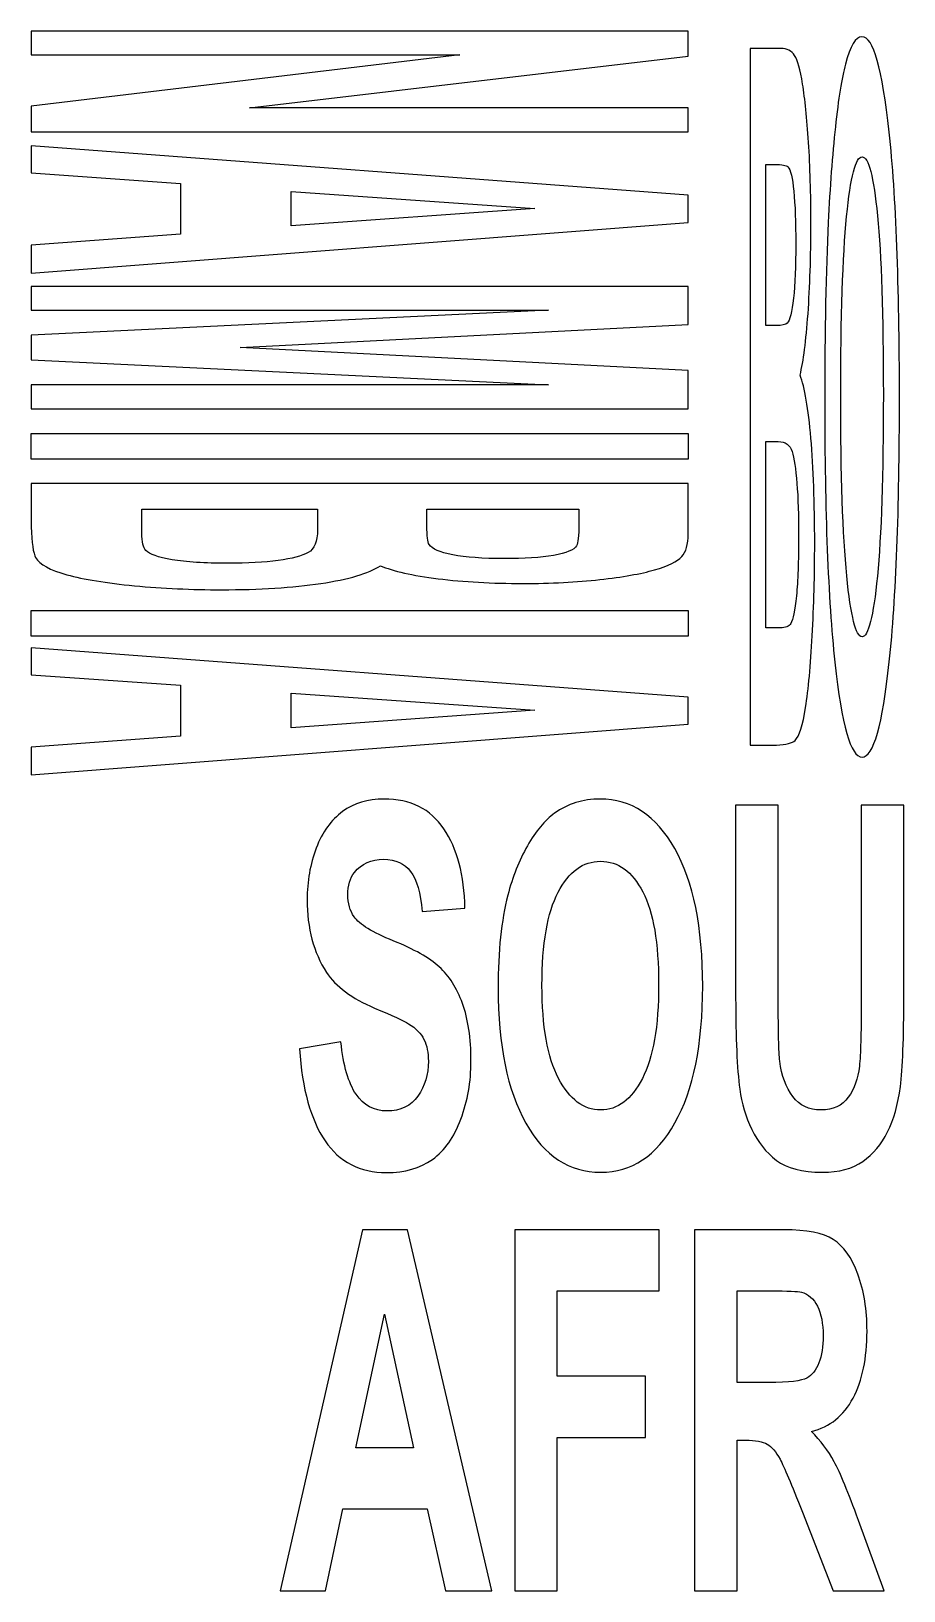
# Model space of a CAD drawing. Header units: centimetres. Extents: x -12.1 to 12.1, y -5 to 6.2.
# Drawn here: x -1.392 to -0.659, y -3.211 to -1.901 of the extents above; entities that cross this region are included whole.
import ezdxf

# ---------------------------------------------------------------- set-up
doc = ezdxf.new("R2010")
doc.units = ezdxf.units.CM
doc.header["$MEASUREMENT"] = 0
doc.layers.add('Layer 1', color=7, linetype='Continuous')

msp = doc.modelspace()

# ---------------------------------------------------------------- linework, layer by layer
at = {"layer": 'Layer 1', "color": 250}
for points, knots in [([(-1.39214, -1.90076), (-1.39214, -1.90076), (-0.8399, -1.90076), (-0.8399, -1.90076), (-0.8399, -1.90076), (-0.8399, -1.90076), (-0.8399, -1.92167), (-0.8399, -1.92167), (-0.8399, -1.92167), (-0.8399, -1.92167), (-1.20869, -1.96526), (-1.20869, -1.96526), (-1.20869, -1.96526), (-1.20869, -1.96526), (-0.8399, -1.96526), (-0.8399, -1.96526), (-0.8399, -1.96526), (-0.8399, -1.96526), (-0.8399, -1.98523), (-0.8399, -1.98523), (-0.8399, -1.98523), (-0.8399, -1.98523), (-1.39214, -1.98523), (-1.39214, -1.98523), (-1.39214, -1.98523), (-1.39214, -1.98523), (-1.39214, -1.96366), (-1.39214, -1.96366), (-1.39214, -1.96366), (-1.39214, -1.96366), (-1.032, -1.92074), (-1.032, -1.92074), (-1.032, -1.92074), (-1.032, -1.92074), (-1.39214, -1.92074), (-1.39214, -1.92074), (-1.39214, -1.92074), (-1.39214, -1.92074), (-1.39214, -1.90076), (-1.39214, -1.90076)], [0, 0, 0, 0, 0.0909091, 0.0909091, 0.0909091, 0.0909091, 0.1818182, 0.1818182, 0.1818182, 0.1818182, 0.2727273, 0.2727273, 0.2727273, 0.2727273, 0.3636364, 0.3636364, 0.3636364, 0.3636364, 0.4545455, 0.4545455, 0.4545455, 0.4545455, 0.5454545, 0.5454545, 0.5454545, 0.5454545, 0.6363636, 0.6363636, 0.6363636, 0.6363636, 0.7272727, 0.7272727, 0.7272727, 0.7272727, 0.8181818, 0.8181818, 0.8181818, 0.8181818, 1, 1, 1, 1]), ([(-0.7252, -2.21143), (-0.7252, -2.15188), (-0.72421, -2.10185), (-0.72223, -2.0614), (-0.72223, -2.0614), (-0.7208, -2.03161), (-0.7188, -2.00485), (-0.71621, -1.98112), (-0.71621, -1.98112), (-0.71371, -1.95751), (-0.71087, -1.93993), (-0.70785, -1.92851), (-0.70785, -1.92851), (-0.70383, -1.91302), (-0.69914, -1.90536), (-0.69387, -1.90536), (-0.69387, -1.90536), (-0.68435, -1.90536), (-0.67672, -1.93209), (-0.67101, -1.98556), (-0.67101, -1.98556), (-0.66524, -2.03904), (-0.6624, -2.11341), (-0.6624, -2.20866), (-0.6624, -2.20866), (-0.6624, -2.30312), (-0.66524, -2.37699), (-0.67092, -2.43034), (-0.67092, -2.43034), (-0.6766, -2.48369), (-0.68417, -2.51036), (-0.69373, -2.51036), (-0.69373, -2.51036), (-0.70336, -2.51036), (-0.711, -2.48384), (-0.71667, -2.43075), (-0.71667, -2.43075), (-0.72235, -2.37767), (-0.7252, -2.30458), (-0.7252, -2.21143)], [0, 0, 0, 0, 0.0909091, 0.0909091, 0.0909091, 0.0909091, 0.1818182, 0.1818182, 0.1818182, 0.1818182, 0.2727273, 0.2727273, 0.2727273, 0.2727273, 0.3636364, 0.3636364, 0.3636364, 0.3636364, 0.4545455, 0.4545455, 0.4545455, 0.4545455, 0.5454545, 0.5454545, 0.5454545, 0.5454545, 0.6363636, 0.6363636, 0.6363636, 0.6363636, 0.7272727, 0.7272727, 0.7272727, 0.7272727, 0.8181818, 0.8181818, 0.8181818, 0.8181818, 1, 1, 1, 1]), ([(-0.78787, -1.91532), (-0.78787, -1.91532), (-0.76198, -1.91532), (-0.76198, -1.91532), (-0.76198, -1.91532), (-0.75686, -1.91532), (-0.75301, -1.91724), (-0.75054, -1.92112), (-0.75054, -1.92112), (-0.748, -1.92495), (-0.74576, -1.93299), (-0.74375, -1.94523), (-0.74375, -1.94523), (-0.74177, -1.95751), (-0.74011, -1.97379), (-0.73877, -1.99414), (-0.73877, -1.99414), (-0.73746, -2.0145), (-0.73679, -2.03729), (-0.73679, -2.06258), (-0.73679, -2.06258), (-0.73679, -2.09), (-0.73763, -2.11513), (-0.73924, -2.13802), (-0.73924, -2.13802), (-0.7409, -2.16091), (-0.74308, -2.17808), (-0.74588, -2.1895), (-0.74588, -2.1895), (-0.74195, -2.1999), (-0.73892, -2.21757), (-0.73679, -2.24256), (-0.73679, -2.24256), (-0.73467, -2.26757), (-0.73362, -2.29701), (-0.73362, -2.33075), (-0.73362, -2.33075), (-0.73362, -2.35734), (-0.73432, -2.38326), (-0.73566, -2.40842), (-0.73566, -2.40842), (-0.73706, -2.43352), (-0.73892, -2.45361), (-0.74127, -2.46863), (-0.74127, -2.46863), (-0.74363, -2.48369), (-0.74657, -2.49295), (-0.75007, -2.49641), (-0.75007, -2.49641), (-0.75225, -2.49854), (-0.75749, -2.49988), (-0.76582, -2.5004), (-0.76582, -2.5004), (-0.76582, -2.5004), (-0.78787, -2.5004), (-0.78787, -2.5004), (-0.78787, -2.5004), (-0.78787, -2.5004), (-0.78787, -1.91532), (-0.78787, -1.91532)], [0, 0, 0, 0, 0.0625, 0.0625, 0.0625, 0.0625, 0.125, 0.125, 0.125, 0.125, 0.1875, 0.1875, 0.1875, 0.1875, 0.25, 0.25, 0.25, 0.25, 0.3125, 0.3125, 0.3125, 0.3125, 0.375, 0.375, 0.375, 0.375, 0.4375, 0.4375, 0.4375, 0.4375, 0.5, 0.5, 0.5, 0.5, 0.5625, 0.5625, 0.5625, 0.5625, 0.625, 0.625, 0.625, 0.625, 0.6875, 0.6875, 0.6875, 0.6875, 0.75, 0.75, 0.75, 0.75, 0.8125, 0.8125, 0.8125, 0.8125, 0.875, 0.875, 0.875, 0.875, 1, 1, 1, 1]), ([(-1.39214, -2.10392), (-1.39214, -2.10392), (-1.39214, -2.08051), (-1.39214, -2.08051), (-1.39214, -2.08051), (-1.39214, -2.08051), (-1.26673, -2.07125), (-1.26673, -2.07125), (-1.26673, -2.07125), (-1.26673, -2.07125), (-1.26673, -2.02868), (-1.26673, -2.02868), (-1.26673, -2.02868), (-1.26673, -2.02868), (-1.39214, -2.01985), (-1.39214, -2.01985), (-1.39214, -2.01985), (-1.39214, -2.01985), (-1.39214, -1.99711), (-1.39214, -1.99711), (-1.39214, -1.99711), (-1.39214, -1.99711), (-0.8399, -2.03858), (-0.8399, -2.03858), (-0.8399, -2.03858), (-0.8399, -2.03858), (-0.8399, -2.06129), (-0.8399, -2.06129), (-0.8399, -2.06129), (-0.8399, -2.06129), (-1.39214, -2.10392), (-1.39214, -2.10392)], [0, 0, 0, 0, 0.1111111, 0.1111111, 0.1111111, 0.1111111, 0.2222222, 0.2222222, 0.2222222, 0.2222222, 0.3333333, 0.3333333, 0.3333333, 0.3333333, 0.4444444, 0.4444444, 0.4444444, 0.4444444, 0.5555556, 0.5555556, 0.5555556, 0.5555556, 0.6666667, 0.6666667, 0.6666667, 0.6666667, 0.7777778, 0.7777778, 0.7777778, 0.7777778, 1, 1, 1, 1]), ([(-0.77479, -2.01266), (-0.77479, -2.01266), (-0.77479, -2.14797), (-0.77479, -2.14797), (-0.77479, -2.14797), (-0.77479, -2.14797), (-0.7662, -2.14797), (-0.7662, -2.14797), (-0.7662, -2.14797), (-0.76111, -2.14797), (-0.75796, -2.1473), (-0.75671, -2.146), (-0.75671, -2.146), (-0.75447, -2.14358), (-0.75272, -2.13659), (-0.75144, -2.12504), (-0.75144, -2.12504), (-0.75016, -2.11345), (-0.74952, -2.09824), (-0.74952, -2.07932), (-0.74952, -2.07932), (-0.74952, -2.06123), (-0.75007, -2.04655), (-0.75118, -2.03525), (-0.75118, -2.03525), (-0.75229, -2.02393), (-0.75391, -2.01709), (-0.75613, -2.0147), (-0.75613, -2.0147), (-0.75738, -2.01339), (-0.76111, -2.01266), (-0.76728, -2.01266), (-0.76728, -2.01266), (-0.76728, -2.01266), (-0.77479, -2.01266), (-0.77479, -2.01266)], [0, 0, 0, 0, 0.1, 0.1, 0.1, 0.1, 0.2, 0.2, 0.2, 0.2, 0.3, 0.3, 0.3, 0.3, 0.4, 0.4, 0.4, 0.4, 0.5, 0.5, 0.5, 0.5, 0.6, 0.6, 0.6, 0.6, 0.7, 0.7, 0.7, 0.7, 0.8, 0.8, 0.8, 0.8, 1, 1, 1, 1]), ([(-0.71175, -2.20744), (-0.71175, -2.27371), (-0.71003, -2.32391), (-0.70666, -2.35812), (-0.70666, -2.35812), (-0.70328, -2.39229), (-0.699, -2.40937), (-0.69375, -2.40937), (-0.69375, -2.40937), (-0.68857, -2.40937), (-0.68426, -2.3924), (-0.68094, -2.3585), (-0.68094, -2.3585), (-0.67757, -2.32458), (-0.67591, -2.27371), (-0.67591, -2.20587), (-0.67591, -2.20587), (-0.67591, -2.1388), (-0.67754, -2.08881), (-0.68083, -2.05579), (-0.68083, -2.05579), (-0.68406, -2.02282), (-0.68836, -2.00632), (-0.69375, -2.00632), (-0.69375, -2.00632), (-0.69914, -2.00632), (-0.70348, -2.02303), (-0.7068, -2.05637), (-0.7068, -2.05637), (-0.71009, -2.08977), (-0.71175, -2.14015), (-0.71175, -2.20744)], [0, 0, 0, 0, 0.1111111, 0.1111111, 0.1111111, 0.1111111, 0.2222222, 0.2222222, 0.2222222, 0.2222222, 0.3333333, 0.3333333, 0.3333333, 0.3333333, 0.4444444, 0.4444444, 0.4444444, 0.4444444, 0.5555556, 0.5555556, 0.5555556, 0.5555556, 0.6666667, 0.6666667, 0.6666667, 0.6666667, 0.7777778, 0.7777778, 0.7777778, 0.7777778, 1, 1, 1, 1]), ([(-1.17364, -2.06435), (-1.17364, -2.06435), (-0.96873, -2.04967), (-0.96873, -2.04967), (-0.96873, -2.04967), (-0.96873, -2.04967), (-1.17364, -2.03532), (-1.17364, -2.03532), (-1.17364, -2.03532), (-1.17364, -2.03532), (-1.17364, -2.06435), (-1.17364, -2.06435)], [0, 0, 0, 0, 0.25, 0.25, 0.25, 0.25, 0.5, 0.5, 0.5, 0.5, 1, 1, 1, 1]), ([(-1.39214, -2.11505), (-1.39214, -2.11505), (-0.8399, -2.11505), (-0.8399, -2.11505), (-0.8399, -2.11505), (-0.8399, -2.11505), (-0.8399, -2.14722), (-0.8399, -2.14722), (-0.8399, -2.14722), (-0.8399, -2.14722), (-1.21658, -2.16653), (-1.21658, -2.16653), (-1.21658, -2.16653), (-1.21658, -2.16653), (-0.8399, -2.18563), (-0.8399, -2.18563), (-0.8399, -2.18563), (-0.8399, -2.18563), (-0.8399, -2.21786), (-0.8399, -2.21786), (-0.8399, -2.21786), (-0.8399, -2.21786), (-1.39214, -2.21786), (-1.39214, -2.21786), (-1.39214, -2.21786), (-1.39214, -2.21786), (-1.39214, -2.19789), (-1.39214, -2.19789), (-1.39214, -2.19789), (-1.39214, -2.19789), (-0.95743, -2.19789), (-0.95743, -2.19789), (-0.95743, -2.19789), (-0.95743, -2.19789), (-1.39214, -2.17675), (-1.39214, -2.17675), (-1.39214, -2.17675), (-1.39214, -2.17675), (-1.39214, -2.15607), (-1.39214, -2.15607), (-1.39214, -2.15607), (-1.39214, -2.15607), (-0.95743, -2.13502), (-0.95743, -2.13502), (-0.95743, -2.13502), (-0.95743, -2.13502), (-1.39214, -2.13502), (-1.39214, -2.13502), (-1.39214, -2.13502), (-1.39214, -2.13502), (-1.39214, -2.11505), (-1.39214, -2.11505)], [0, 0, 0, 0, 0.0714286, 0.0714286, 0.0714286, 0.0714286, 0.1428571, 0.1428571, 0.1428571, 0.1428571, 0.2142857, 0.2142857, 0.2142857, 0.2142857, 0.2857143, 0.2857143, 0.2857143, 0.2857143, 0.3571429, 0.3571429, 0.3571429, 0.3571429, 0.4285714, 0.4285714, 0.4285714, 0.4285714, 0.5, 0.5, 0.5, 0.5, 0.5714286, 0.5714286, 0.5714286, 0.5714286, 0.6428571, 0.6428571, 0.6428571, 0.6428571, 0.7142857, 0.7142857, 0.7142857, 0.7142857, 0.7857143, 0.7857143, 0.7857143, 0.7857143, 0.8571429, 0.8571429, 0.8571429, 0.8571429, 1, 1, 1, 1]), ([(-1.39214, -2.26006), (-1.39214, -2.26006), (-0.83989, -2.26006), (-0.83989, -2.26006), (-0.83989, -2.26006), (-0.83989, -2.26006), (-0.83989, -2.2386), (-0.83989, -2.2386), (-0.83989, -2.2386), (-0.83989, -2.2386), (-1.39214, -2.2386), (-1.39214, -2.2386), (-1.39214, -2.2386), (-1.39214, -2.2386), (-1.39214, -2.26006), (-1.39214, -2.26006)], [0, 0, 0, 0, 0.2, 0.2, 0.2, 0.2, 0.4, 0.4, 0.4, 0.4, 0.6, 0.6, 0.6, 0.6, 1, 1, 1, 1]), ([(-0.77479, -2.24538), (-0.77479, -2.24538), (-0.77479, -2.40181), (-0.77479, -2.40181), (-0.77479, -2.40181), (-0.77479, -2.40181), (-0.76268, -2.40181), (-0.76268, -2.40181), (-0.76268, -2.40181), (-0.75799, -2.40181), (-0.75499, -2.40064), (-0.75371, -2.39822), (-0.75371, -2.39822), (-0.75176, -2.395), (-0.75019, -2.38728), (-0.74897, -2.37487), (-0.74897, -2.37487), (-0.74775, -2.3625), (-0.74713, -2.34592), (-0.74713, -2.3252), (-0.74713, -2.3252), (-0.74713, -2.30761), (-0.7476, -2.2927), (-0.74855, -2.28049), (-0.74855, -2.28049), (-0.74949, -2.26827), (-0.75086, -2.25936), (-0.75261, -2.25373), (-0.75261, -2.25373), (-0.75441, -2.24815), (-0.75829, -2.24538), (-0.76422, -2.24538), (-0.76422, -2.24538), (-0.76422, -2.24538), (-0.77479, -2.24538), (-0.77479, -2.24538)], [0, 0, 0, 0, 0.1, 0.1, 0.1, 0.1, 0.2, 0.2, 0.2, 0.2, 0.3, 0.3, 0.3, 0.3, 0.4, 0.4, 0.4, 0.4, 0.5, 0.5, 0.5, 0.5, 0.6, 0.6, 0.6, 0.6, 0.7, 0.7, 0.7, 0.7, 0.8, 0.8, 0.8, 0.8, 1, 1, 1, 1]), ([(-0.8399, -2.28064), (-0.8399, -2.28064), (-0.8399, -2.32318), (-0.8399, -2.32318), (-0.8399, -2.32318), (-0.8399, -2.33163), (-0.84171, -2.33792), (-0.84535, -2.34205), (-0.84535, -2.34205), (-0.84902, -2.34619), (-0.85662, -2.34989), (-0.86815, -2.35318), (-0.86815, -2.35318), (-0.8797, -2.35644), (-0.89508, -2.35921), (-0.9143, -2.36136), (-0.9143, -2.36136), (-0.93349, -2.36349), (-0.95507, -2.3646), (-0.97889, -2.3646), (-0.97889, -2.3646), (-1.00477, -2.3646), (-1.0285, -2.36325), (-1.05009, -2.3606), (-1.05009, -2.3606), (-1.07169, -2.35789), (-1.08791, -2.35425), (-1.09868, -2.34966), (-1.09868, -2.34966), (-1.10849, -2.35615), (-1.12521, -2.36113), (-1.14877, -2.3646), (-1.14877, -2.3646), (-1.17238, -2.36809), (-1.20016, -2.36984), (-1.23205, -2.36984), (-1.23205, -2.36984), (-1.25718, -2.36984), (-1.28158, -2.3687), (-1.30531, -2.36649), (-1.30531, -2.36649), (-1.32905, -2.36422), (-1.348, -2.36115), (-1.36218, -2.35722), (-1.36218, -2.35722), (-1.37639, -2.35335), (-1.3851, -2.34852), (-1.38836, -2.34284), (-1.38836, -2.34284), (-1.3904, -2.33926), (-1.39164, -2.33058), (-1.39214, -2.3169), (-1.39214, -2.3169), (-1.39214, -2.3169), (-1.39214, -2.28064), (-1.39214, -2.28064), (-1.39214, -2.28064), (-1.39214, -2.28064), (-0.8399, -2.28064), (-0.8399, -2.28064)], [0, 0, 0, 0, 0.0625, 0.0625, 0.0625, 0.0625, 0.125, 0.125, 0.125, 0.125, 0.1875, 0.1875, 0.1875, 0.1875, 0.25, 0.25, 0.25, 0.25, 0.3125, 0.3125, 0.3125, 0.3125, 0.375, 0.375, 0.375, 0.375, 0.4375, 0.4375, 0.4375, 0.4375, 0.5, 0.5, 0.5, 0.5, 0.5625, 0.5625, 0.5625, 0.5625, 0.625, 0.625, 0.625, 0.625, 0.6875, 0.6875, 0.6875, 0.6875, 0.75, 0.75, 0.75, 0.75, 0.8125, 0.8125, 0.8125, 0.8125, 0.875, 0.875, 0.875, 0.875, 1, 1, 1, 1]), ([(-1.15145, -2.30216), (-1.15145, -2.30216), (-1.29911, -2.30216), (-1.29911, -2.30216), (-1.29911, -2.30216), (-1.29911, -2.30216), (-1.29911, -2.32202), (-1.29911, -2.32202), (-1.29911, -2.32202), (-1.29911, -2.32982), (-1.29794, -2.33472), (-1.29573, -2.33679), (-1.29573, -2.33679), (-1.2927, -2.34001), (-1.28536, -2.34261), (-1.27368, -2.34462), (-1.27368, -2.34462), (-1.26198, -2.34659), (-1.24635, -2.34758), (-1.22678, -2.34758), (-1.22678, -2.34758), (-1.21018, -2.34758), (-1.19614, -2.34683), (-1.18458, -2.34531), (-1.18458, -2.34531), (-1.17302, -2.34375), (-1.16461, -2.3415), (-1.15934, -2.33856), (-1.15934, -2.33856), (-1.1541, -2.33565), (-1.15145, -2.32927), (-1.15145, -2.31949), (-1.15145, -2.31949), (-1.15145, -2.31949), (-1.15145, -2.30216), (-1.15145, -2.30216)], [0, 0, 0, 0, 0.1, 0.1, 0.1, 0.1, 0.2, 0.2, 0.2, 0.2, 0.3, 0.3, 0.3, 0.3, 0.4, 0.4, 0.4, 0.4, 0.5, 0.5, 0.5, 0.5, 0.6, 0.6, 0.6, 0.6, 0.7, 0.7, 0.7, 0.7, 0.8, 0.8, 0.8, 0.8, 1, 1, 1, 1]), ([(-0.93183, -2.30216), (-0.93183, -2.30216), (-1.05952, -2.30216), (-1.05952, -2.30216), (-1.05952, -2.30216), (-1.05952, -2.30216), (-1.05952, -2.31619), (-1.05952, -2.31619), (-1.05952, -2.31619), (-1.05952, -2.32461), (-1.0589, -2.32982), (-1.05762, -2.33184), (-1.05762, -2.33184), (-1.05539, -2.33553), (-1.04877, -2.33845), (-1.03785, -2.34051), (-1.03785, -2.34051), (-1.02693, -2.34264), (-1.01258, -2.34369), (-0.9947, -2.34369), (-0.9947, -2.34369), (-0.97763, -2.34369), (-0.96375, -2.34281), (-0.95312, -2.34098), (-0.95312, -2.34098), (-0.9424, -2.33914), (-0.93597, -2.33647), (-0.9337, -2.33285), (-0.9337, -2.33285), (-0.93244, -2.33073), (-0.93183, -2.32461), (-0.93183, -2.31448), (-0.93183, -2.31448), (-0.93183, -2.31448), (-0.93183, -2.30216), (-0.93183, -2.30216)], [0, 0, 0, 0, 0.1, 0.1, 0.1, 0.1, 0.2, 0.2, 0.2, 0.2, 0.3, 0.3, 0.3, 0.3, 0.4, 0.4, 0.4, 0.4, 0.5, 0.5, 0.5, 0.5, 0.6, 0.6, 0.6, 0.6, 0.7, 0.7, 0.7, 0.7, 0.8, 0.8, 0.8, 0.8, 1, 1, 1, 1]), ([(-1.39214, -2.40882), (-1.39214, -2.40882), (-0.83989, -2.40882), (-0.83989, -2.40882), (-0.83989, -2.40882), (-0.83989, -2.40882), (-0.83989, -2.38734), (-0.83989, -2.38734), (-0.83989, -2.38734), (-0.83989, -2.38734), (-1.39214, -2.38734), (-1.39214, -2.38734), (-1.39214, -2.38734), (-1.39214, -2.38734), (-1.39214, -2.40882), (-1.39214, -2.40882)], [0, 0, 0, 0, 0.2, 0.2, 0.2, 0.2, 0.4, 0.4, 0.4, 0.4, 0.6, 0.6, 0.6, 0.6, 1, 1, 1, 1]), ([(-1.39214, -2.52535), (-1.39214, -2.52535), (-1.39214, -2.50192), (-1.39214, -2.50192), (-1.39214, -2.50192), (-1.39214, -2.50192), (-1.26673, -2.49268), (-1.26673, -2.49268), (-1.26673, -2.49268), (-1.26673, -2.49268), (-1.26673, -2.45012), (-1.26673, -2.45012), (-1.26673, -2.45012), (-1.26673, -2.45012), (-1.39214, -2.44129), (-1.39214, -2.44129), (-1.39214, -2.44129), (-1.39214, -2.44129), (-1.39214, -2.4185), (-1.39214, -2.4185), (-1.39214, -2.4185), (-1.39214, -2.4185), (-0.8399, -2.45999), (-0.8399, -2.45999), (-0.8399, -2.45999), (-0.8399, -2.45999), (-0.8399, -2.4827), (-0.8399, -2.4827), (-0.8399, -2.4827), (-0.8399, -2.4827), (-1.39214, -2.52535), (-1.39214, -2.52535)], [0, 0, 0, 0, 0.1111111, 0.1111111, 0.1111111, 0.1111111, 0.2222222, 0.2222222, 0.2222222, 0.2222222, 0.3333333, 0.3333333, 0.3333333, 0.3333333, 0.4444444, 0.4444444, 0.4444444, 0.4444444, 0.5555556, 0.5555556, 0.5555556, 0.5555556, 0.6666667, 0.6666667, 0.6666667, 0.6666667, 0.7777778, 0.7777778, 0.7777778, 0.7777778, 1, 1, 1, 1]), ([(-1.17364, -2.48576), (-1.17364, -2.48576), (-0.96873, -2.47108), (-0.96873, -2.47108), (-0.96873, -2.47108), (-0.96873, -2.47108), (-1.17364, -2.45673), (-1.17364, -2.45673), (-1.17364, -2.45673), (-1.17364, -2.45673), (-1.17364, -2.48576), (-1.17364, -2.48576)], [0, 0, 0, 0, 0.25, 0.25, 0.25, 0.25, 0.5, 0.5, 0.5, 0.5, 1, 1, 1, 1]), ([(-1.16664, -2.75531), (-1.16664, -2.75531), (-1.13185, -2.74951), (-1.13185, -2.74951), (-1.13185, -2.74951), (-1.12969, -2.76949), (-1.12547, -2.78414), (-1.11909, -2.79354), (-1.11909, -2.79354), (-1.11266, -2.80292), (-1.10398, -2.80758), (-1.09315, -2.80758), (-1.09315, -2.80758), (-1.08159, -2.80758), (-1.07294, -2.80345), (-1.06709, -2.79508), (-1.06709, -2.79508), (-1.06124, -2.7867), (-1.05829, -2.77697), (-1.05829, -2.76585), (-1.05829, -2.76585), (-1.05829, -2.75863), (-1.05952, -2.75254), (-1.06199, -2.74756), (-1.06199, -2.74756), (-1.06444, -2.7425), (-1.06877, -2.73813), (-1.07487, -2.7344), (-1.07487, -2.7344), (-1.07906, -2.7319), (-1.08861, -2.7275), (-1.10352, -2.72115), (-1.10352, -2.72115), (-1.12273, -2.71303), (-1.13619, -2.70304), (-1.14396, -2.69116), (-1.14396, -2.69116), (-1.15479, -2.67447), (-1.16021, -2.65418), (-1.16021, -2.63016), (-1.16021, -2.63016), (-1.16021, -2.61472), (-1.15768, -2.60031), (-1.15255, -2.58683), (-1.15255, -2.58683), (-1.14743, -2.5734), (-1.14006, -2.56318), (-1.13045, -2.55611), (-1.13045, -2.55611), (-1.12078, -2.54909), (-1.1092, -2.54559), (-1.09557, -2.54559), (-1.09557, -2.54559), (-1.07329, -2.54559), (-1.05655, -2.55392), (-1.04531, -2.57061), (-1.04531, -2.57061), (-1.03407, -2.58733), (-1.02816, -2.60957), (-1.0276, -2.63738), (-1.0276, -2.63738), (-1.0276, -2.63738), (-1.06342, -2.64009), (-1.06342, -2.64009), (-1.06342, -2.64009), (-1.06494, -2.62454), (-1.06822, -2.61333), (-1.07323, -2.60648), (-1.07323, -2.60648), (-1.07827, -2.59967), (-1.08584, -2.59623), (-1.09591, -2.59623), (-1.09591, -2.59623), (-1.10631, -2.59623), (-1.11444, -2.59991), (-1.12035, -2.60721), (-1.12035, -2.60721), (-1.12414, -2.6119), (-1.12603, -2.61819), (-1.12603, -2.62605), (-1.12603, -2.62605), (-1.12603, -2.63321), (-1.12425, -2.63933), (-1.12069, -2.64445), (-1.12069, -2.64445), (-1.11615, -2.65089), (-1.10523, -2.6577), (-1.08779, -2.66469), (-1.08779, -2.66469), (-1.07041, -2.67171), (-1.05751, -2.67899), (-1.04918, -2.68653), (-1.04918, -2.68653), (-1.04085, -2.69404), (-1.0343, -2.7043), (-1.02961, -2.71734), (-1.02961, -2.71734), (-1.0249, -2.73039), (-1.02248, -2.74646), (-1.02248, -2.76562), (-1.02248, -2.76562), (-1.02248, -2.78297), (-1.02533, -2.79928), (-1.03098, -2.81442), (-1.03098, -2.81442), (-1.03663, -2.82956), (-1.04461, -2.84086), (-1.05492, -2.84826), (-1.05492, -2.84826), (-1.06525, -2.85563), (-1.07809, -2.85929), (-1.09347, -2.85929), (-1.09347, -2.85929), (-1.11589, -2.85929), (-1.1331, -2.85044), (-1.14513, -2.83271), (-1.14513, -2.83271), (-1.15715, -2.81503), (-1.16435, -2.78917), (-1.16664, -2.75531)], [0, 0, 0, 0, 0.0322581, 0.0322581, 0.0322581, 0.0322581, 0.0645161, 0.0645161, 0.0645161, 0.0645161, 0.0967742, 0.0967742, 0.0967742, 0.0967742, 0.1290323, 0.1290323, 0.1290323, 0.1290323, 0.1612903, 0.1612903, 0.1612903, 0.1612903, 0.1935484, 0.1935484, 0.1935484, 0.1935484, 0.2258065, 0.2258065, 0.2258065, 0.2258065, 0.2580645, 0.2580645, 0.2580645, 0.2580645, 0.2903226, 0.2903226, 0.2903226, 0.2903226, 0.3225806, 0.3225806, 0.3225806, 0.3225806, 0.3548387, 0.3548387, 0.3548387, 0.3548387, 0.3870968, 0.3870968, 0.3870968, 0.3870968, 0.4193548, 0.4193548, 0.4193548, 0.4193548, 0.4516129, 0.4516129, 0.4516129, 0.4516129, 0.483871, 0.483871, 0.483871, 0.483871, 0.516129, 0.516129, 0.516129, 0.516129, 0.5483871, 0.5483871, 0.5483871, 0.5483871, 0.5806452, 0.5806452, 0.5806452, 0.5806452, 0.6129032, 0.6129032, 0.6129032, 0.6129032, 0.6451613, 0.6451613, 0.6451613, 0.6451613, 0.6774194, 0.6774194, 0.6774194, 0.6774194, 0.7096774, 0.7096774, 0.7096774, 0.7096774, 0.7419355, 0.7419355, 0.7419355, 0.7419355, 0.7741935, 0.7741935, 0.7741935, 0.7741935, 0.8064516, 0.8064516, 0.8064516, 0.8064516, 0.8387097, 0.8387097, 0.8387097, 0.8387097, 0.8709677, 0.8709677, 0.8709677, 0.8709677, 0.9032258, 0.9032258, 0.9032258, 0.9032258, 0.9354839, 0.9354839, 0.9354839, 0.9354839, 1, 1, 1, 1]), ([(-0.9997, -2.70418), (-0.9997, -2.67331), (-0.99697, -2.64737), (-0.99158, -2.62646), (-0.99158, -2.62646), (-0.98756, -2.61102), (-0.98203, -2.59717), (-0.97507, -2.58487), (-0.97507, -2.58487), (-0.96808, -2.57262), (-0.96049, -2.56353), (-0.95218, -2.55756), (-0.95218, -2.55756), (-0.94115, -2.54961), (-0.92842, -2.54559), (-0.91398, -2.54559), (-0.91398, -2.54559), (-0.8878, -2.54559), (-0.86693, -2.55946), (-0.85126, -2.58714), (-0.85126, -2.58714), (-0.83562, -2.61487), (-0.82773, -2.65339), (-0.82773, -2.70278), (-0.82773, -2.70278), (-0.82773, -2.7517), (-0.83554, -2.78999), (-0.85109, -2.81763), (-0.85109, -2.81763), (-0.86664, -2.84526), (-0.88742, -2.85909), (-0.91349, -2.85909), (-0.91349, -2.85909), (-0.93984, -2.85909), (-0.9608, -2.84532), (-0.97635, -2.81786), (-0.97635, -2.81786), (-0.99194, -2.79028), (-0.9997, -2.75248), (-0.9997, -2.70418)], [0, 0, 0, 0, 0.0909091, 0.0909091, 0.0909091, 0.0909091, 0.1818182, 0.1818182, 0.1818182, 0.1818182, 0.2727273, 0.2727273, 0.2727273, 0.2727273, 0.3636364, 0.3636364, 0.3636364, 0.3636364, 0.4545455, 0.4545455, 0.4545455, 0.4545455, 0.5454545, 0.5454545, 0.5454545, 0.5454545, 0.6363636, 0.6363636, 0.6363636, 0.6363636, 0.7272727, 0.7272727, 0.7272727, 0.7272727, 0.8181818, 0.8181818, 0.8181818, 0.8181818, 1, 1, 1, 1]), ([(-0.80004, -2.55078), (-0.80004, -2.55078), (-0.76422, -2.55078), (-0.76422, -2.55078), (-0.76422, -2.55078), (-0.76422, -2.55078), (-0.76422, -2.71492), (-0.76422, -2.71492), (-0.76422, -2.71492), (-0.76422, -2.74101), (-0.76384, -2.75787), (-0.76294, -2.76562), (-0.76294, -2.76562), (-0.7614, -2.77802), (-0.75776, -2.78799), (-0.752, -2.7955), (-0.752, -2.7955), (-0.74626, -2.80301), (-0.73837, -2.80676), (-0.72832, -2.80676), (-0.72832, -2.80676), (-0.71821, -2.80676), (-0.71056, -2.80321), (-0.70538, -2.79611), (-0.70538, -2.79611), (-0.70025, -2.78903), (-0.69713, -2.78029), (-0.69606, -2.76996), (-0.69606, -2.76996), (-0.69503, -2.75965), (-0.69451, -2.74247), (-0.69451, -2.71848), (-0.69451, -2.71848), (-0.69451, -2.71848), (-0.69451, -2.55078), (-0.69451, -2.55078), (-0.69451, -2.55078), (-0.69451, -2.55078), (-0.6587, -2.55078), (-0.6587, -2.55078), (-0.6587, -2.55078), (-0.6587, -2.55078), (-0.6587, -2.71003), (-0.6587, -2.71003), (-0.6587, -2.71003), (-0.6587, -2.74637), (-0.65969, -2.77211), (-0.66164, -2.78714), (-0.66164, -2.78714), (-0.66353, -2.80217), (-0.66711, -2.81486), (-0.67233, -2.82519), (-0.67233, -2.82519), (-0.67751, -2.8355), (-0.68447, -2.84378), (-0.69318, -2.84989), (-0.69318, -2.84989), (-0.70188, -2.85603), (-0.71323, -2.85909), (-0.72727, -2.85909), (-0.72727, -2.85909), (-0.74416, -2.85909), (-0.75703, -2.85574), (-0.7658, -2.84907), (-0.7658, -2.84907), (-0.77453, -2.84237), (-0.78143, -2.8337), (-0.7865, -2.82301), (-0.7865, -2.82301), (-0.79159, -2.81233), (-0.79498, -2.80108), (-0.79658, -2.78938), (-0.79658, -2.78938), (-0.7989, -2.77202), (-0.80004, -2.74637), (-0.80004, -2.71251), (-0.80004, -2.71251), (-0.80004, -2.71251), (-0.80004, -2.55078), (-0.80004, -2.55078)], [0, 0, 0, 0, 0.047619, 0.047619, 0.047619, 0.047619, 0.0952381, 0.0952381, 0.0952381, 0.0952381, 0.1428571, 0.1428571, 0.1428571, 0.1428571, 0.1904762, 0.1904762, 0.1904762, 0.1904762, 0.2380952, 0.2380952, 0.2380952, 0.2380952, 0.2857143, 0.2857143, 0.2857143, 0.2857143, 0.3333333, 0.3333333, 0.3333333, 0.3333333, 0.3809524, 0.3809524, 0.3809524, 0.3809524, 0.4285714, 0.4285714, 0.4285714, 0.4285714, 0.4761905, 0.4761905, 0.4761905, 0.4761905, 0.5238095, 0.5238095, 0.5238095, 0.5238095, 0.5714286, 0.5714286, 0.5714286, 0.5714286, 0.6190476, 0.6190476, 0.6190476, 0.6190476, 0.6666667, 0.6666667, 0.6666667, 0.6666667, 0.7142857, 0.7142857, 0.7142857, 0.7142857, 0.7619048, 0.7619048, 0.7619048, 0.7619048, 0.8095238, 0.8095238, 0.8095238, 0.8095238, 0.8571429, 0.8571429, 0.8571429, 0.8571429, 0.9047619, 0.9047619, 0.9047619, 0.9047619, 1, 1, 1, 1]), ([(-0.96282, -2.70214), (-0.96282, -2.73647), (-0.95815, -2.7625), (-0.94889, -2.78021), (-0.94889, -2.78021), (-0.93961, -2.79791), (-0.92787, -2.80676), (-0.91357, -2.80676), (-0.91357, -2.80676), (-0.89933, -2.80676), (-0.8876, -2.79797), (-0.87846, -2.78044), (-0.87846, -2.78044), (-0.86935, -2.76283), (-0.86477, -2.73647), (-0.86477, -2.70129), (-0.86477, -2.70129), (-0.86477, -2.66656), (-0.86916, -2.64066), (-0.8781, -2.62355), (-0.8781, -2.62355), (-0.88698, -2.60645), (-0.89884, -2.59789), (-0.91357, -2.59789), (-0.91357, -2.59789), (-0.9284, -2.59789), (-0.94022, -2.6066), (-0.94925, -2.62389), (-0.94925, -2.62389), (-0.95827, -2.64116), (-0.96282, -2.66725), (-0.96282, -2.70214)], [0, 0, 0, 0, 0.1111111, 0.1111111, 0.1111111, 0.1111111, 0.2222222, 0.2222222, 0.2222222, 0.2222222, 0.3333333, 0.3333333, 0.3333333, 0.3333333, 0.4444444, 0.4444444, 0.4444444, 0.4444444, 0.5555556, 0.5555556, 0.5555556, 0.5555556, 0.6666667, 0.6666667, 0.6666667, 0.6666667, 0.7777778, 0.7777778, 0.7777778, 0.7777778, 1, 1, 1, 1]), ([(-1.00492, -3.21056), (-1.00492, -3.21056), (-1.04391, -3.21056), (-1.04391, -3.21056), (-1.04391, -3.21056), (-1.04391, -3.21056), (-1.0594, -3.14166), (-1.0594, -3.14166), (-1.0594, -3.14166), (-1.0594, -3.14166), (-1.13019, -3.14166), (-1.13019, -3.14166), (-1.13019, -3.14166), (-1.13019, -3.14166), (-1.14486, -3.21056), (-1.14486, -3.21056), (-1.14486, -3.21056), (-1.14486, -3.21056), (-1.18281, -3.21056), (-1.18281, -3.21056), (-1.18281, -3.21056), (-1.18281, -3.21056), (-1.11379, -2.9074), (-1.11379, -2.9074), (-1.11379, -2.9074), (-1.11379, -2.9074), (-1.07591, -2.9074), (-1.07591, -2.9074), (-1.07591, -2.9074), (-1.07591, -2.9074), (-1.00492, -3.21056), (-1.00492, -3.21056)], [0, 0, 0, 0, 0.1111111, 0.1111111, 0.1111111, 0.1111111, 0.2222222, 0.2222222, 0.2222222, 0.2222222, 0.3333333, 0.3333333, 0.3333333, 0.3333333, 0.4444444, 0.4444444, 0.4444444, 0.4444444, 0.5555556, 0.5555556, 0.5555556, 0.5555556, 0.6666667, 0.6666667, 0.6666667, 0.6666667, 0.7777778, 0.7777778, 0.7777778, 0.7777778, 1, 1, 1, 1]), ([(-0.98573, -3.21056), (-0.98573, -3.21056), (-0.98573, -2.9074), (-0.98573, -2.9074), (-0.98573, -2.9074), (-0.98573, -2.9074), (-0.86422, -2.9074), (-0.86422, -2.9074), (-0.86422, -2.9074), (-0.86422, -2.9074), (-0.86422, -2.95867), (-0.86422, -2.95867), (-0.86422, -2.95867), (-0.86422, -2.95867), (-0.94994, -2.95867), (-0.94994, -2.95867), (-0.94994, -2.95867), (-0.94994, -2.95867), (-0.94994, -3.03043), (-0.94994, -3.03043), (-0.94994, -3.03043), (-0.94994, -3.03043), (-0.87595, -3.03043), (-0.87595, -3.03043), (-0.87595, -3.03043), (-0.87595, -3.03043), (-0.87595, -3.08173), (-0.87595, -3.08173), (-0.87595, -3.08173), (-0.87595, -3.08173), (-0.94994, -3.08173), (-0.94994, -3.08173), (-0.94994, -3.08173), (-0.94994, -3.08173), (-0.94994, -3.21056), (-0.94994, -3.21056), (-0.94994, -3.21056), (-0.94994, -3.21056), (-0.98573, -3.21056), (-0.98573, -3.21056)], [0, 0, 0, 0, 0.0909091, 0.0909091, 0.0909091, 0.0909091, 0.1818182, 0.1818182, 0.1818182, 0.1818182, 0.2727273, 0.2727273, 0.2727273, 0.2727273, 0.3636364, 0.3636364, 0.3636364, 0.3636364, 0.4545455, 0.4545455, 0.4545455, 0.4545455, 0.5454545, 0.5454545, 0.5454545, 0.5454545, 0.6363636, 0.6363636, 0.6363636, 0.6363636, 0.7272727, 0.7272727, 0.7272727, 0.7272727, 0.8181818, 0.8181818, 0.8181818, 0.8181818, 1, 1, 1, 1]), ([(-0.83457, -3.21056), (-0.83457, -3.21056), (-0.83457, -2.9074), (-0.83457, -2.9074), (-0.83457, -2.9074), (-0.83457, -2.9074), (-0.75928, -2.9074), (-0.75928, -2.9074), (-0.75928, -2.9074), (-0.74032, -2.9074), (-0.72654, -2.91014), (-0.71798, -2.91552), (-0.71798, -2.91552), (-0.7094, -2.92103), (-0.70252, -2.93069), (-0.69737, -2.94464), (-0.69737, -2.94464), (-0.69221, -2.95853), (-0.68965, -2.97449), (-0.68965, -2.99237), (-0.68965, -2.99237), (-0.68965, -3.01514), (-0.69355, -3.03395), (-0.70136, -3.04871), (-0.70136, -3.04871), (-0.70919, -3.06353), (-0.72086, -3.07288), (-0.73641, -3.07675), (-0.73641, -3.07675), (-0.72869, -3.08444), (-0.72229, -3.09294), (-0.71725, -3.10217), (-0.71725, -3.10217), (-0.71222, -3.11143), (-0.7054, -3.12783), (-0.69687, -3.15144), (-0.69687, -3.15144), (-0.69687, -3.15144), (-0.67523, -3.21056), (-0.67523, -3.21056), (-0.67523, -3.21056), (-0.67523, -3.21056), (-0.71804, -3.21056), (-0.71804, -3.21056), (-0.71804, -3.21056), (-0.71804, -3.21056), (-0.74396, -3.14457), (-0.74396, -3.14457), (-0.74396, -3.14457), (-0.75313, -3.12102), (-0.75939, -3.10617), (-0.76277, -3.10002), (-0.76277, -3.10002), (-0.76614, -3.0939), (-0.76976, -3.08968), (-0.77354, -3.08741), (-0.77354, -3.08741), (-0.77733, -3.08511), (-0.78335, -3.084), (-0.79157, -3.084), (-0.79157, -3.084), (-0.79157, -3.084), (-0.79885, -3.084), (-0.79885, -3.084), (-0.79885, -3.084), (-0.79885, -3.084), (-0.79885, -3.21056), (-0.79885, -3.21056), (-0.79885, -3.21056), (-0.79885, -3.21056), (-0.83457, -3.21056), (-0.83457, -3.21056)], [0, 0, 0, 0, 0.0526316, 0.0526316, 0.0526316, 0.0526316, 0.1052632, 0.1052632, 0.1052632, 0.1052632, 0.1578947, 0.1578947, 0.1578947, 0.1578947, 0.2105263, 0.2105263, 0.2105263, 0.2105263, 0.2631579, 0.2631579, 0.2631579, 0.2631579, 0.3157895, 0.3157895, 0.3157895, 0.3157895, 0.3684211, 0.3684211, 0.3684211, 0.3684211, 0.4210526, 0.4210526, 0.4210526, 0.4210526, 0.4736842, 0.4736842, 0.4736842, 0.4736842, 0.5263158, 0.5263158, 0.5263158, 0.5263158, 0.5789474, 0.5789474, 0.5789474, 0.5789474, 0.6315789, 0.6315789, 0.6315789, 0.6315789, 0.6842105, 0.6842105, 0.6842105, 0.6842105, 0.7368421, 0.7368421, 0.7368421, 0.7368421, 0.7894737, 0.7894737, 0.7894737, 0.7894737, 0.8421053, 0.8421053, 0.8421053, 0.8421053, 0.8947368, 0.8947368, 0.8947368, 0.8947368, 1, 1, 1, 1]), ([(-0.79885, -3.03558), (-0.79885, -3.03558), (-0.77232, -3.03558), (-0.77232, -3.03558), (-0.77232, -3.03558), (-0.75517, -3.03558), (-0.74445, -3.03436), (-0.74017, -3.03185), (-0.74017, -3.03185), (-0.73589, -3.02938), (-0.73254, -3.02513), (-0.73012, -3.01907), (-0.73012, -3.01907), (-0.7277, -3.01301), (-0.72652, -3.00538), (-0.72652, -2.99635), (-0.72652, -2.99635), (-0.72652, -2.98611), (-0.72814, -2.9779), (-0.73129, -2.97157), (-0.73129, -2.97157), (-0.73446, -2.96528), (-0.73895, -2.96136), (-0.74472, -2.95972), (-0.74472, -2.95972), (-0.74765, -2.95903), (-0.75633, -2.95867), (-0.77087, -2.95867), (-0.77087, -2.95867), (-0.77087, -2.95867), (-0.79885, -2.95867), (-0.79885, -2.95867), (-0.79885, -2.95867), (-0.79885, -2.95867), (-0.79885, -3.03558), (-0.79885, -3.03558)], [0, 0, 0, 0, 0.1, 0.1, 0.1, 0.1, 0.2, 0.2, 0.2, 0.2, 0.3, 0.3, 0.3, 0.3, 0.4, 0.4, 0.4, 0.4, 0.5, 0.5, 0.5, 0.5, 0.6, 0.6, 0.6, 0.6, 0.7, 0.7, 0.7, 0.7, 0.8, 0.8, 0.8, 0.8, 1, 1, 1, 1]), ([(-1.07085, -3.09062), (-1.07085, -3.09062), (-1.09525, -2.97813), (-1.09525, -2.97813), (-1.09525, -2.97813), (-1.09525, -2.97813), (-1.11921, -3.09062), (-1.11921, -3.09062), (-1.11921, -3.09062), (-1.11921, -3.09062), (-1.07085, -3.09062), (-1.07085, -3.09062)], [0, 0, 0, 0, 0.25, 0.25, 0.25, 0.25, 0.5, 0.5, 0.5, 0.5, 1, 1, 1, 1])]:
    msp.add_open_spline(points, degree=3, knots=knots, dxfattribs=at)

doc.saveas('drawing.dxf')
